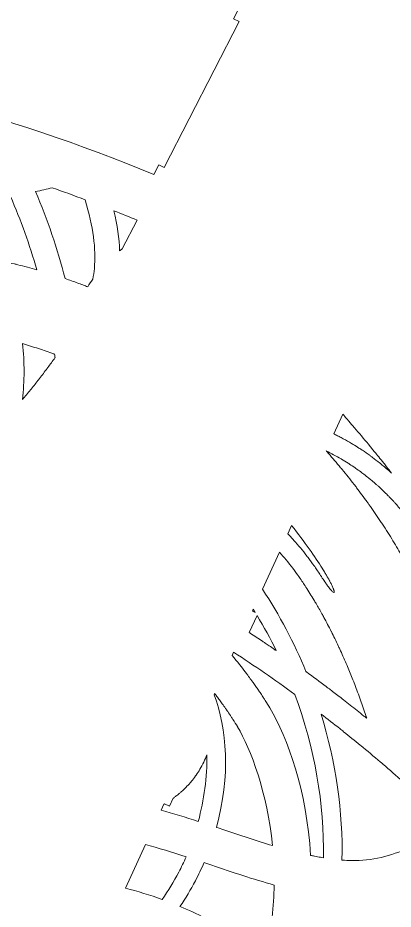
# Model space of a CAD drawing. Header units: millimetres. Extents: x -131 to 670, y -112 to 1620.
# Drawn here: x 536.1 to 576, y 818 to 912.6 of the extents above; entities that cross this region are included whole.
import ezdxf

# ---------------------------------------------------------------- set-up
doc = ezdxf.new("R2010")
doc.units = ezdxf.units.MM
doc.header["$MEASUREMENT"] = 0
doc.layers.add('Layer 2', color=7, linetype='Continuous')

msp = doc.modelspace()

# ---------------------------------------------------------------- linework, layer by layer
at = {"layer": 'Layer 2', "lineweight": 0}
for points, knots in [([(452.302, 908.287), (452.39, 908.984), (452.49, 909.681), (452.601, 910.376), (455.782, 910.089), (459.419, 910.895), (462.783, 912.875), (467.994, 915.94), (471.198, 920.929), (470.956, 925.485), (478.521, 929.696), (486.694, 933.176), (495.276, 935.84), (495.276, 935.84), (498.27, 916.725), (498.27, 916.725), (498.27, 916.725), (530.155, 921.696), (530.155, 921.696), (530.155, 921.696), (528.809, 930.268), (528.809, 930.268), (528.809, 930.268), (528.817, 930.269), (528.817, 930.269), (528.817, 930.269), (527.024, 941.714), (527.024, 941.714), (542.554, 942.737), (557.873, 941.123), (572.316, 937.008), (572.316, 937.008), (561.509, 915.955), (561.509, 915.955), (561.509, 915.955), (560.931, 916.237), (560.931, 916.237), (560.931, 916.237), (559.014, 912.503), (559.014, 912.503), (559.014, 912.503), (559.592, 912.22), (559.592, 912.22), (559.592, 912.22), (551.645, 896.737), (551.645, 896.737), (551.645, 896.737), (551.068, 897.02), (551.068, 897.02), (551.068, 897.02), (550.541, 895.994), (550.541, 895.994), (519.186, 908.945), (485.45, 913.103), (452.302, 908.287)], [0, 0, 0, 0, 1, 1, 1, 2, 2, 2, 3, 3, 3, 4, 4, 4, 5, 5, 5, 6, 6, 6, 7, 7, 7, 8, 8, 8, 9, 9, 9, 10, 10, 10, 11, 11, 11, 12, 12, 12, 13, 13, 13, 14, 14, 14, 15, 15, 15, 16, 16, 16, 17, 17, 17, 18, 18, 18, 18]), ([(544.24, 886.005), (544.205, 885.624), (544.152, 885.246), (544.085, 884.87), (543.894, 884.608), (543.71, 884.343), (543.535, 884.072), (543.462, 884.1), (543.388, 884.126), (543.315, 884.154), (543.119, 884.228), (542.922, 884.302), (542.725, 884.374), (542.645, 884.403), (542.567, 884.434), (542.487, 884.462), (542.042, 884.625), (541.596, 884.784), (541.147, 884.936), (541.143, 884.937), (541.14, 884.939), (541.136, 884.94), (540.314, 888.114), (539.264, 891.197), (538.002, 894.169), (538.597, 894.297), (539.189, 894.435), (539.776, 894.582), (540.941, 894.17), (542.104, 893.743), (543.265, 893.306), (544.119, 890.425), (544.433, 888.094), (544.24, 886.005)], [0, 0, 0, 0, 1, 1, 1, 2, 2, 2, 3, 3, 3, 4, 4, 4, 5, 5, 5, 6, 6, 6, 7, 7, 7, 8, 8, 8, 9, 9, 9, 10, 10, 10, 11, 11, 11, 11]), ([(538.139, 885.87), (537.47, 886.06), (536.796, 886.236), (536.12, 886.405), (535.996, 886.435), (535.872, 886.465), (535.749, 886.495), (535.082, 886.658), (534.412, 886.812), (533.739, 886.954), (533.563, 887.266), (533.376, 887.574), (533.185, 887.878), (533.123, 887.975), (533.059, 888.071), (532.996, 888.168), (532.86, 888.375), (532.722, 888.581), (532.58, 888.784), (532.505, 888.891), (532.429, 888.998), (532.352, 889.104), (532.209, 889.302), (532.061, 889.497), (531.911, 889.691), (531.838, 889.786), (531.765, 889.882), (531.69, 889.976), (531.478, 890.242), (531.26, 890.504), (531.035, 890.762), (531.024, 890.775), (531.013, 890.789), (531.001, 890.803), (530.993, 890.812), (530.985, 890.82), (530.977, 890.829), (530.71, 891.133), (530.432, 891.429), (530.15, 891.72), (530.069, 891.803), (529.987, 891.886), (529.905, 891.968), (529.623, 892.25), (529.336, 892.528), (529.04, 892.797), (529.028, 892.808), (529.016, 892.821), (529.004, 892.832), (529.512, 892.882), (530.019, 892.936), (530.525, 892.993), (530.61, 893.003), (530.696, 893.014), (530.781, 893.023), (531.216, 893.073), (531.65, 893.124), (532.082, 893.18), (532.308, 893.209), (532.532, 893.241), (532.757, 893.271), (533.068, 893.313), (533.38, 893.354), (533.69, 893.4), (534.241, 893.48), (534.79, 893.566), (535.336, 893.659), (535.337, 893.659), (535.339, 893.659), (535.34, 893.659), (536.435, 891.143), (537.372, 888.542), (538.139, 885.87)], [0, 0, 0, 0, 1, 1, 1, 2, 2, 2, 3, 3, 3, 4, 4, 4, 5, 5, 5, 6, 6, 6, 7, 7, 7, 8, 8, 8, 9, 9, 9, 10, 10, 10, 11, 11, 11, 12, 12, 12, 13, 13, 13, 14, 14, 14, 15, 15, 15, 16, 16, 16, 17, 17, 17, 18, 18, 18, 19, 19, 19, 20, 20, 20, 21, 21, 21, 22, 22, 22, 23, 23, 23, 24, 24, 24, 24]), ([(547.208, 888.095), (547.114, 888.019), (547.018, 887.944), (546.926, 887.867), (546.877, 889.19), (546.674, 890.597), (546.315, 892.132), (547.135, 891.807), (547.954, 891.477), (548.771, 891.139), (548.771, 891.139), (547.208, 888.095), (547.208, 888.095)], [0, 0, 0, 0, 1, 1, 1, 2, 2, 2, 3, 3, 3, 4, 4, 4, 4]), ([(536.611, 878.035), (536.611, 878.035), (536.612, 878.035), (536.612, 878.034), (537.185, 877.863), (537.756, 877.685), (538.323, 877.498), (538.86, 877.319), (539.394, 877.134), (539.925, 876.94), (539.958, 876.928), (539.991, 876.918), (540.024, 876.906), (540.04, 876.78), (540.06, 876.656), (540.077, 876.53), (540.072, 876.524), (540.068, 876.518), (540.063, 876.512), (539.813, 876.175), (539.561, 875.836), (539.308, 875.498), (539.281, 875.461), (539.254, 875.425), (539.227, 875.388), (538.965, 875.039), (538.701, 874.69), (538.434, 874.344), (538.406, 874.307), (538.378, 874.27), (538.35, 874.234), (538.083, 873.888), (537.812, 873.545), (537.537, 873.207), (537.515, 873.18), (537.494, 873.153), (537.472, 873.126), (537.47, 873.125), (537.469, 873.123), (537.467, 873.121), (537.183, 872.774), (536.895, 872.431), (536.601, 872.097), (536.839, 874.064), (536.844, 876.064), (536.611, 878.035)], [0, 0, 0, 0, 1, 1, 1, 2, 2, 2, 3, 3, 3, 4, 4, 4, 5, 5, 5, 6, 6, 6, 7, 7, 7, 8, 8, 8, 9, 9, 9, 10, 10, 10, 11, 11, 11, 12, 12, 12, 13, 13, 13, 14, 14, 14, 15, 15, 15, 15]), ([(573.667, 866.931), (573.854, 866.704), (574.039, 866.478), (574.222, 866.253), (574.288, 866.172), (574.353, 866.091), (574.418, 866.01), (574.596, 865.789), (574.771, 865.57), (574.944, 865.35), (574.993, 865.289), (575.041, 865.228), (575.09, 865.168), (575.096, 865.159), (575.103, 865.151), (575.109, 865.143), (575.159, 865.079), (575.207, 865.017), (575.256, 864.953), (575.429, 864.732), (575.602, 864.51), (575.77, 864.29), (575.748, 864.31), (575.725, 864.328), (575.703, 864.348), (575.402, 864.62), (575.094, 864.883), (574.783, 865.14), (574.733, 865.182), (574.686, 865.226), (574.636, 865.267), (574.591, 865.304), (574.543, 865.337), (574.498, 865.374), (574.251, 865.572), (574.001, 865.766), (573.747, 865.955), (573.664, 866.017), (573.581, 866.079), (573.497, 866.14), (573.231, 866.334), (572.962, 866.52), (572.691, 866.703), (572.568, 866.785), (572.443, 866.866), (572.318, 866.946), (572.117, 867.076), (571.914, 867.203), (571.709, 867.327), (571.584, 867.403), (571.458, 867.481), (571.331, 867.555), (571.034, 867.728), (570.734, 867.896), (570.432, 868.056), (570.302, 868.124), (570.17, 868.188), (570.039, 868.254), (569.907, 868.321), (569.776, 868.391), (569.642, 868.455), (569.642, 868.455), (570.599, 870.543), (570.599, 870.543), (570.738, 870.383), (570.876, 870.223), (571.014, 870.064), (571.094, 869.971), (571.174, 869.879), (571.253, 869.786), (571.445, 869.564), (571.636, 869.342), (571.825, 869.12), (571.89, 869.044), (571.956, 868.967), (572.021, 868.891), (572.528, 868.297), (573.025, 867.708), (573.51, 867.122), (573.562, 867.059), (573.614, 866.995), (573.667, 866.931)], [0, 0, 0, 0, 1, 1, 1, 2, 2, 2, 3, 3, 3, 4, 4, 4, 5, 5, 5, 6, 6, 6, 7, 7, 7, 8, 8, 8, 9, 9, 9, 10, 10, 10, 11, 11, 11, 12, 12, 12, 13, 13, 13, 14, 14, 14, 15, 15, 15, 16, 16, 16, 17, 17, 17, 18, 18, 18, 19, 19, 19, 20, 20, 20, 21, 21, 21, 22, 22, 22, 23, 23, 23, 24, 24, 24, 25, 25, 25, 26, 26, 26, 27, 27, 27, 27]), ([(570.42, 865.798), (570.438, 865.787), (570.456, 865.775), (570.475, 865.765), (570.709, 865.626), (570.942, 865.483), (571.173, 865.335), (571.221, 865.304), (571.269, 865.272), (571.317, 865.241), (571.516, 865.11), (571.715, 864.978), (571.912, 864.842), (571.975, 864.798), (572.038, 864.752), (572.101, 864.708), (572.28, 864.58), (572.459, 864.451), (572.636, 864.318), (572.707, 864.265), (572.778, 864.21), (572.849, 864.155), (573.015, 864.028), (573.181, 863.898), (573.344, 863.766), (573.42, 863.704), (573.495, 863.641), (573.571, 863.579), (573.727, 863.449), (573.882, 863.318), (574.036, 863.183), (574.114, 863.116), (574.191, 863.048), (574.267, 862.979), (574.417, 862.846), (574.565, 862.71), (574.711, 862.572), (574.788, 862.5), (574.865, 862.427), (574.942, 862.354), (575.085, 862.215), (575.227, 862.075), (575.368, 861.933), (575.443, 861.857), (575.519, 861.78), (575.594, 861.702), (575.733, 861.559), (575.87, 861.412), (576.006, 861.265), (576.079, 861.186), (576.152, 861.107), (576.223, 861.028), (576.36, 860.876), (576.494, 860.721), (576.627, 860.565), (576.694, 860.486), (576.763, 860.408), (576.829, 860.328), (576.965, 860.165), (577.098, 859.999), (577.23, 859.833), (577.29, 859.756), (577.352, 859.681), (577.412, 859.604), (577.551, 859.424), (577.687, 859.24), (577.822, 859.056), (577.871, 858.989), (577.921, 858.924), (577.97, 858.856), (578.124, 858.641), (578.275, 858.422), (578.423, 858.202), (578.449, 858.163), (578.477, 858.125), (578.503, 858.086), (578.856, 857.554), (579.191, 857.006), (579.507, 856.444), (579.69, 856.119), (579.862, 855.791), (580.029, 855.463), (580.065, 855.393), (580.101, 855.323), (580.136, 855.253), (580.294, 854.938), (580.445, 854.622), (580.59, 854.306), (580.622, 854.235), (580.653, 854.164), (580.684, 854.093), (580.806, 853.821), (580.923, 853.549), (581.035, 853.276), (581.064, 853.204), (581.095, 853.132), (581.124, 853.06), (581.245, 852.759), (581.36, 852.457), (581.47, 852.155), (581.509, 852.048), (581.547, 851.942), (581.584, 851.836), (581.684, 851.553), (581.78, 851.271), (581.871, 850.988), (581.876, 850.972), (581.882, 850.956), (581.887, 850.94), (581.892, 850.923), (581.898, 850.908), (581.903, 850.891), (581.946, 850.755), (581.983, 850.62), (582.025, 850.483), (582.209, 849.873), (582.378, 849.264), (582.524, 848.658), (582.568, 848.474), (582.606, 848.291), (582.646, 848.108), (582.688, 847.921), (582.733, 847.734), (582.771, 847.548), (582.795, 847.433), (582.813, 847.319), (582.836, 847.205), (582.885, 846.951), (582.935, 846.697), (582.979, 846.445), (583.004, 846.296), (583.025, 846.149), (583.048, 846), (583.083, 845.784), (583.12, 845.566), (583.149, 845.352), (583.156, 845.302), (583.162, 845.252), (583.168, 845.203), (583.365, 843.757), (583.471, 842.344), (583.508, 840.989), (583.526, 840.357), (583.53, 839.736), (583.52, 839.131), (583.363, 839.744), (583.196, 840.354), (583.022, 840.961), (583.012, 840.994), (583.003, 841.027), (582.993, 841.06), (582.823, 841.651), (582.643, 842.239), (582.455, 842.825), (582.44, 842.872), (582.425, 842.919), (582.41, 842.967), (582.41, 842.967), (582.41, 842.967), (582.41, 842.967), (582.409, 842.968), (582.409, 842.969), (582.409, 842.97), (582.222, 843.55), (582.027, 844.126), (581.824, 844.701), (581.82, 844.712), (581.816, 844.722), (581.813, 844.733), (581.8, 844.767), (581.788, 844.802), (581.776, 844.837), (581.569, 845.419), (581.354, 845.998), (581.131, 846.573), (581.12, 846.601), (581.109, 846.629), (581.098, 846.658), (580.858, 847.273), (580.606, 847.885), (580.348, 848.493), (580.291, 848.626), (580.234, 848.758), (580.177, 848.89), (579.625, 850.167), (579.033, 851.426), (578.402, 852.666), (578.342, 852.782), (578.283, 852.9), (578.223, 853.016), (577.902, 853.636), (577.573, 854.252), (577.232, 854.863), (577.173, 854.969), (577.112, 855.075), (577.051, 855.181), (576.728, 855.754), (576.396, 856.322), (576.055, 856.886), (576.014, 856.954), (575.974, 857.024), (575.932, 857.093), (575.569, 857.687), (575.195, 858.274), (574.814, 858.856), (574.727, 858.989), (574.639, 859.121), (574.552, 859.253), (574.169, 859.828), (573.78, 860.398), (573.38, 860.961), (573.319, 861.047), (573.255, 861.131), (573.194, 861.217), (572.829, 861.724), (572.456, 862.226), (572.077, 862.724), (571.987, 862.841), (571.899, 862.959), (571.809, 863.075), (571.396, 863.608), (570.974, 864.135), (570.545, 864.655), (570.433, 864.791), (570.319, 864.926), (570.206, 865.061), (569.788, 865.559), (569.365, 866.052), (568.932, 866.538), (568.9, 866.573), (568.871, 866.61), (568.839, 866.646), (569.374, 866.386), (569.902, 866.103), (570.42, 865.798)], [0, 0, 0, 0, 1, 1, 1, 2, 2, 2, 3, 3, 3, 4, 4, 4, 5, 5, 5, 6, 6, 6, 7, 7, 7, 8, 8, 8, 9, 9, 9, 10, 10, 10, 11, 11, 11, 12, 12, 12, 13, 13, 13, 14, 14, 14, 15, 15, 15, 16, 16, 16, 17, 17, 17, 18, 18, 18, 19, 19, 19, 20, 20, 20, 21, 21, 21, 22, 22, 22, 23, 23, 23, 24, 24, 24, 25, 25, 25, 26, 26, 26, 27, 27, 27, 28, 28, 28, 29, 29, 29, 30, 30, 30, 31, 31, 31, 32, 32, 32, 33, 33, 33, 34, 34, 34, 35, 35, 35, 36, 36, 36, 37, 37, 37, 38, 38, 38, 39, 39, 39, 40, 40, 40, 41, 41, 41, 42, 42, 42, 43, 43, 43, 44, 44, 44, 45, 45, 45, 46, 46, 46, 47, 47, 47, 48, 48, 48, 49, 49, 49, 50, 50, 50, 51, 51, 51, 52, 52, 52, 53, 53, 53, 54, 54, 54, 55, 55, 55, 56, 56, 56, 57, 57, 57, 58, 58, 58, 59, 59, 59, 60, 60, 60, 61, 61, 61, 62, 62, 62, 63, 63, 63, 64, 64, 64, 65, 65, 65, 66, 66, 66, 67, 67, 67, 68, 68, 68, 69, 69, 69, 70, 70, 70, 71, 71, 71, 72, 72, 72, 73, 73, 73, 74, 74, 74, 75, 75, 75, 76, 76, 76, 77, 77, 77, 78, 78, 78, 78]), ([(568.965, 853.267), (568.981, 853.238), (568.998, 853.208), (569.014, 853.18), (569.079, 853.065), (569.139, 852.955), (569.195, 852.851), (569.198, 852.844), (569.202, 852.837), (569.206, 852.831), (569.213, 852.817), (569.221, 852.803), (569.228, 852.789), (569.288, 852.675), (569.344, 852.567), (569.393, 852.468), (569.398, 852.458), (569.401, 852.45), (569.406, 852.441), (569.446, 852.358), (569.482, 852.282), (569.514, 852.211), (569.516, 852.205), (569.519, 852.198), (569.522, 852.192), (569.534, 852.164), (569.545, 852.14), (569.556, 852.113), (569.576, 852.066), (569.595, 852.021), (569.61, 851.979), (569.622, 851.948), (569.632, 851.92), (569.641, 851.893), (569.651, 851.863), (569.66, 851.836), (569.667, 851.811), (569.673, 851.787), (569.68, 851.762), (569.684, 851.742), (569.688, 851.721), (569.689, 851.705), (569.69, 851.689), (569.69, 851.678), (569.691, 851.665), (569.69, 851.656), (569.69, 851.652), (569.689, 851.648), (569.689, 851.644), (569.687, 851.64), (569.684, 851.639), (569.683, 851.636), (569.669, 851.606), (569.636, 851.606), (569.581, 851.644), (569.578, 851.646), (569.574, 851.649), (569.571, 851.652), (569.544, 851.671), (569.513, 851.699), (569.477, 851.734), (569.469, 851.742), (569.461, 851.75), (569.453, 851.758), (569.419, 851.793), (569.381, 851.836), (569.339, 851.885), (569.327, 851.898), (569.315, 851.912), (569.302, 851.927), (569.26, 851.978), (569.213, 852.037), (569.163, 852.101), (569.148, 852.12), (569.134, 852.139), (569.119, 852.159), (569.066, 852.228), (569.008, 852.307), (568.947, 852.391), (568.932, 852.413), (568.917, 852.432), (568.901, 852.455), (568.83, 852.555), (568.753, 852.665), (568.672, 852.784), (568.665, 852.795), (568.658, 852.805), (568.651, 852.816), (568.559, 852.952), (568.461, 853.1), (568.357, 853.26), (568.354, 853.264), (568.351, 853.268), (568.349, 853.272), (568.343, 853.281), (568.338, 853.288), (568.332, 853.297), (568.121, 853.621), (567.91, 853.933), (567.697, 854.239), (567.672, 854.276), (567.647, 854.315), (567.622, 854.351), (567.604, 854.376), (567.587, 854.399), (567.569, 854.424), (567.355, 854.728), (567.139, 855.023), (566.923, 855.31), (566.907, 855.33), (566.892, 855.352), (566.877, 855.373), (566.851, 855.407), (566.825, 855.439), (566.799, 855.472), (566.343, 856.067), (565.883, 856.623), (565.417, 857.141), (565.399, 857.161), (565.38, 857.184), (565.362, 857.204), (565.351, 857.216), (565.341, 857.227), (565.33, 857.238), (565.145, 857.441), (564.96, 857.64), (564.774, 857.832), (564.774, 857.832), (565.177, 858.711), (565.177, 858.711), (566.583, 856.953), (567.665, 855.391), (568.418, 854.182), (568.43, 854.164), (568.441, 854.146), (568.452, 854.127), (568.543, 853.981), (568.629, 853.84), (568.709, 853.704), (568.727, 853.675), (568.744, 853.646), (568.761, 853.617), (568.833, 853.496), (568.901, 853.379), (568.965, 853.267)], [0, 0, 0, 0, 1, 1, 1, 2, 2, 2, 3, 3, 3, 4, 4, 4, 5, 5, 5, 6, 6, 6, 7, 7, 7, 8, 8, 8, 9, 9, 9, 10, 10, 10, 11, 11, 11, 12, 12, 12, 13, 13, 13, 14, 14, 14, 15, 15, 15, 16, 16, 16, 17, 17, 17, 18, 18, 18, 19, 19, 19, 20, 20, 20, 21, 21, 21, 22, 22, 22, 23, 23, 23, 24, 24, 24, 25, 25, 25, 26, 26, 26, 27, 27, 27, 28, 28, 28, 29, 29, 29, 30, 30, 30, 31, 31, 31, 32, 32, 32, 33, 33, 33, 34, 34, 34, 35, 35, 35, 36, 36, 36, 37, 37, 37, 38, 38, 38, 39, 39, 39, 40, 40, 40, 41, 41, 41, 42, 42, 42, 43, 43, 43, 44, 44, 44, 45, 45, 45, 46, 46, 46, 47, 47, 47, 48, 48, 48, 48]), ([(565.297, 854.171), (565.297, 854.171), (565.297, 854.171), (565.297, 854.171), (565.519, 853.879), (565.74, 853.575), (565.96, 853.262), (565.975, 853.241), (565.99, 853.22), (566.005, 853.199), (566.235, 852.871), (566.465, 852.531), (566.693, 852.179), (566.98, 851.736), (567.26, 851.281), (567.538, 850.818), (567.615, 850.69), (567.691, 850.559), (567.767, 850.429), (567.975, 850.077), (568.179, 849.718), (568.381, 849.354), (568.456, 849.219), (568.532, 849.084), (568.606, 848.947), (568.87, 848.461), (569.131, 847.968), (569.386, 847.463), (569.387, 847.46), (569.389, 847.457), (569.39, 847.455), (569.639, 846.961), (569.881, 846.454), (570.121, 845.943), (570.175, 845.827), (570.229, 845.711), (570.283, 845.595), (570.514, 845.093), (570.741, 844.583), (570.963, 844.065), (571.006, 843.964), (571.047, 843.862), (571.09, 843.761), (571.287, 843.295), (571.48, 842.822), (571.669, 842.343), (571.711, 842.237), (571.754, 842.133), (571.796, 842.026), (572.004, 841.493), (572.206, 840.951), (572.405, 840.402), (572.456, 840.261), (572.507, 840.118), (572.557, 839.976), (572.75, 839.433), (572.94, 838.885), (573.124, 838.327), (573.133, 838.301), (573.142, 838.275), (573.151, 838.248), (573.052, 838.329), (572.952, 838.406), (572.853, 838.486), (572.37, 838.876), (571.885, 839.262), (571.398, 839.646), (571.155, 839.837), (570.911, 840.027), (570.667, 840.216), (570.285, 840.513), (569.902, 840.808), (569.517, 841.101), (569.368, 841.215), (569.22, 841.332), (569.07, 841.445), (568.996, 841.501), (568.921, 841.554), (568.848, 841.609), (568.15, 842.135), (567.448, 842.655), (566.742, 843.168), (566.728, 843.178), (566.714, 843.189), (566.7, 843.199), (565.446, 846.269), (563.894, 849.216), (562.08, 851.952), (562.08, 851.952), (563.881, 855.882), (563.881, 855.882), (564.356, 855.358), (564.828, 854.788), (565.297, 854.171)], [0, 0, 0, 0, 1, 1, 1, 2, 2, 2, 3, 3, 3, 4, 4, 4, 5, 5, 5, 6, 6, 6, 7, 7, 7, 8, 8, 8, 9, 9, 9, 10, 10, 10, 11, 11, 11, 12, 12, 12, 13, 13, 13, 14, 14, 14, 15, 15, 15, 16, 16, 16, 17, 17, 17, 18, 18, 18, 19, 19, 19, 20, 20, 20, 21, 21, 21, 22, 22, 22, 23, 23, 23, 24, 24, 24, 25, 25, 25, 26, 26, 26, 27, 27, 27, 28, 28, 28, 29, 29, 29, 30, 30, 30, 31, 31, 31, 31]), ([(561.51, 849.165), (562.24, 847.955), (562.918, 846.708), (563.542, 845.432), (563.478, 845.475), (563.414, 845.518), (563.35, 845.562), (563.159, 845.695), (562.968, 845.829), (562.776, 845.959), (562.641, 846.051), (562.504, 846.141), (562.368, 846.233), (562.275, 846.296), (562.18, 846.359), (562.086, 846.422), (561.648, 846.716), (561.208, 847.009), (560.767, 847.298), (560.738, 847.317), (560.709, 847.337), (560.681, 847.356), (560.681, 847.356), (561.51, 849.165), (561.51, 849.165)], [0, 0, 0, 0, 1, 1, 1, 2, 2, 2, 3, 3, 3, 4, 4, 4, 5, 5, 5, 6, 6, 6, 7, 7, 7, 8, 8, 8, 8]), ([(561.013, 849.624), (561.013, 849.624), (561.103, 849.821), (561.103, 849.821), (561.176, 849.706), (561.248, 849.59), (561.319, 849.474), (561.319, 849.474), (561.013, 849.624), (561.013, 849.624)], [0, 0, 0, 0, 1, 1, 1, 2, 2, 2, 3, 3, 3, 3]), ([(565.527, 840.773), (567.609, 835.118), (568.667, 829.127), (568.546, 823.439), (568.341, 823.473), (568.135, 823.508), (567.929, 823.546), (567.819, 823.566), (567.709, 823.587), (567.599, 823.608), (567.464, 823.634), (567.329, 823.659), (567.193, 823.687), (566.788, 830.541), (564.742, 836.164), (562.855, 839.357), (562.703, 839.614), (562.546, 839.869), (562.385, 840.124), (562.322, 840.223), (562.257, 840.322), (562.194, 840.42), (562.095, 840.573), (561.996, 840.727), (561.894, 840.879), (561.811, 841.003), (561.727, 841.126), (561.643, 841.249), (561.558, 841.373), (561.473, 841.496), (561.386, 841.619), (561.288, 841.759), (561.189, 841.899), (561.088, 842.039), (561.018, 842.137), (560.946, 842.236), (560.874, 842.334), (560.757, 842.495), (560.639, 842.656), (560.518, 842.816), (560.481, 842.865), (560.444, 842.914), (560.407, 842.963), (559.912, 843.618), (559.396, 844.272), (558.861, 844.928), (558.861, 844.928), (559.02, 845.274), (559.02, 845.274), (561.224, 843.835), (563.392, 842.332), (565.527, 840.773)], [0, 0, 0, 0, 1, 1, 1, 2, 2, 2, 3, 3, 3, 4, 4, 4, 5, 5, 5, 6, 6, 6, 7, 7, 7, 8, 8, 8, 9, 9, 9, 10, 10, 10, 11, 11, 11, 12, 12, 12, 13, 13, 13, 14, 14, 14, 15, 15, 15, 16, 16, 16, 17, 17, 17, 17]), ([(558.949, 838.13), (559.113, 837.873), (559.273, 837.616), (559.425, 837.36), (559.429, 837.353), (559.433, 837.346), (559.437, 837.339), (560.831, 834.981), (562.599, 830.311), (563.15, 824.727), (561.425, 825.24), (559.685, 825.827), (557.967, 826.407), (557.708, 826.494), (557.455, 826.578), (557.199, 826.664), (558.702, 832.117), (558.32, 837.197), (556.948, 840.754), (556.948, 840.754), (557.004, 840.874), (557.004, 840.874), (557.079, 840.776), (557.154, 840.677), (557.229, 840.579), (557.326, 840.451), (557.422, 840.323), (557.517, 840.195), (557.618, 840.059), (557.717, 839.924), (557.815, 839.788), (557.933, 839.625), (558.05, 839.461), (558.164, 839.298), (558.24, 839.189), (558.316, 839.081), (558.39, 838.973), (558.518, 838.786), (558.642, 838.599), (558.764, 838.412), (558.826, 838.318), (558.888, 838.224), (558.949, 838.13)], [0, 0, 0, 0, 1, 1, 1, 2, 2, 2, 3, 3, 3, 4, 4, 4, 5, 5, 5, 6, 6, 6, 7, 7, 7, 8, 8, 8, 9, 9, 9, 10, 10, 10, 11, 11, 11, 12, 12, 12, 13, 13, 13, 14, 14, 14, 14]), ([(571.52, 823.138), (571.189, 823.147), (570.855, 823.166), (570.518, 823.194), (570.646, 828.269), (569.873, 833.576), (568.305, 838.699), (568.978, 838.183), (569.648, 837.66), (570.313, 837.132), (570.441, 837.031), (570.568, 836.929), (570.695, 836.827), (571.288, 836.353), (571.879, 835.875), (572.466, 835.391), (572.566, 835.309), (572.666, 835.227), (572.766, 835.144), (573.461, 834.569), (574.152, 833.987), (574.838, 833.398), (574.844, 833.393), (574.85, 833.388), (574.856, 833.382), (575.57, 832.769), (576.279, 832.148), (576.983, 831.519), (577.33, 829.201), (577.54, 826.853), (577.602, 824.486), (575.759, 823.657), (573.68, 823.076), (571.52, 823.138)], [0, 0, 0, 0, 1, 1, 1, 2, 2, 2, 3, 3, 3, 4, 4, 4, 5, 5, 5, 6, 6, 6, 7, 7, 7, 8, 8, 8, 9, 9, 9, 10, 10, 10, 11, 11, 11, 11]), ([(555.271, 827.302), (553.934, 827.739), (552.621, 828.144), (551.33, 828.493), (551.33, 828.493), (551.621, 829.127), (551.621, 829.127), (551.644, 829.14), (551.667, 829.155), (551.691, 829.168), (551.691, 829.168), (552.226, 828.906), (552.226, 828.906), (552.226, 828.906), (552.619, 829.764), (552.619, 829.764), (552.634, 829.775), (552.648, 829.786), (552.663, 829.797), (552.754, 829.863), (552.843, 829.932), (552.932, 830.001), (553.035, 830.081), (553.136, 830.164), (553.236, 830.247), (553.32, 830.318), (553.405, 830.388), (553.487, 830.462), (553.632, 830.591), (553.772, 830.725), (553.909, 830.862), (553.964, 830.917), (554.018, 830.972), (554.071, 831.028), (554.222, 831.186), (554.369, 831.347), (554.51, 831.514), (554.517, 831.523), (554.524, 831.531), (554.531, 831.539), (554.69, 831.729), (554.839, 831.928), (554.983, 832.129), (555.004, 832.158), (555.024, 832.186), (555.044, 832.215), (555.186, 832.42), (555.323, 832.628), (555.449, 832.843), (555.738, 833.338), (555.978, 833.848), (556.175, 834.37), (556.226, 832.008), (555.879, 829.577), (555.271, 827.302)], [0, 0, 0, 0, 1, 1, 1, 2, 2, 2, 3, 3, 3, 4, 4, 4, 5, 5, 5, 6, 6, 6, 7, 7, 7, 8, 8, 8, 9, 9, 9, 10, 10, 10, 11, 11, 11, 12, 12, 12, 13, 13, 13, 14, 14, 14, 15, 15, 15, 16, 16, 16, 17, 17, 17, 18, 18, 18, 18]), ([(553.979, 823.551), (553.734, 822.979), (553.476, 822.429), (553.205, 821.909), (552.681, 820.901), (552.088, 819.933), (551.432, 819.008), (550.15, 819.473), (548.849, 819.873), (547.536, 820.213), (547.536, 820.213), (549.652, 824.831), (549.652, 824.831), (551.046, 824.477), (552.491, 824.035), (553.979, 823.551)], [0, 0, 0, 0, 1, 1, 1, 2, 2, 2, 3, 3, 3, 4, 4, 4, 5, 5, 5, 5]), ([(563.321, 820.547), (563.285, 818.258), (563.029, 816.002), (562.563, 813.78), (562.286, 813.715), (562.005, 813.656), (561.724, 813.599), (561.61, 813.681), (561.494, 813.758), (561.379, 813.838), (561.199, 813.965), (561.018, 814.092), (560.836, 814.215), (560.7, 814.307), (560.564, 814.396), (560.427, 814.486), (560.244, 814.607), (560.06, 814.728), (559.875, 814.845), (559.753, 814.924), (559.63, 815.001), (559.506, 815.078), (559.288, 815.214), (559.069, 815.348), (558.849, 815.48), (558.758, 815.534), (558.667, 815.589), (558.576, 815.643), (556.876, 816.645), (555.121, 817.519), (553.326, 818.267), (553.924, 819.143), (554.475, 820.051), (554.966, 820.993), (555.3, 821.636), (555.601, 822.279), (555.878, 822.921), (556.151, 822.829), (556.424, 822.737), (556.699, 822.644), (558.886, 821.907), (561.105, 821.16), (563.321, 820.547)], [0, 0, 0, 0, 1, 1, 1, 2, 2, 2, 3, 3, 3, 4, 4, 4, 5, 5, 5, 6, 6, 6, 7, 7, 7, 8, 8, 8, 9, 9, 9, 10, 10, 10, 11, 11, 11, 12, 12, 12, 13, 13, 13, 14, 14, 14, 14])]:
    msp.add_open_spline(points, degree=3, knots=knots, dxfattribs=at)

doc.saveas('drawing.dxf')
